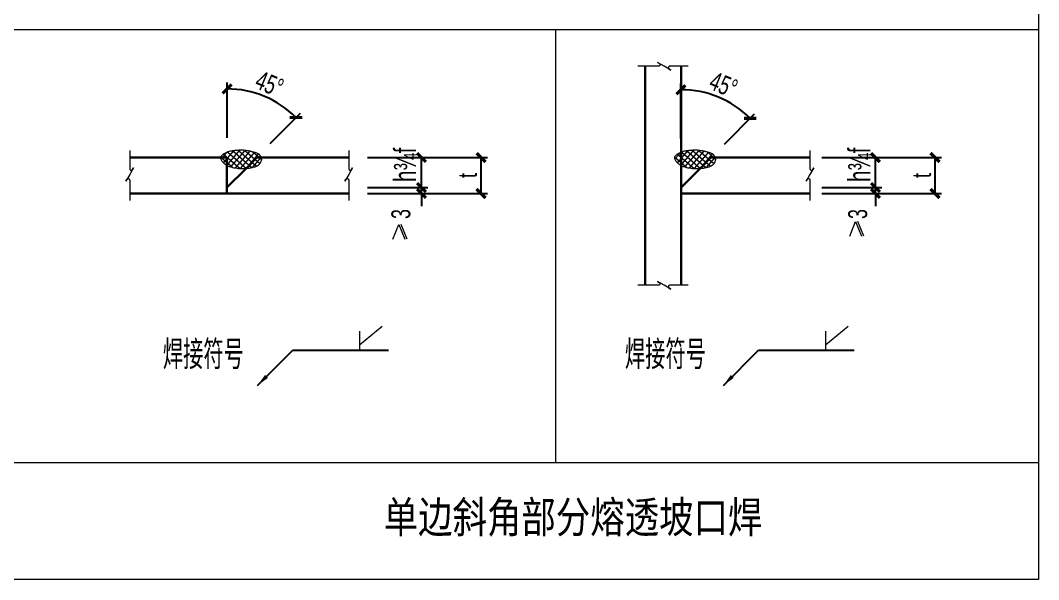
# Model space of a CAD drawing. Header units: millimetres. Extents: x -5285 to 713586, y 0 to 59400.
# Drawn here: x 211534 to 227672, y 20450 to 29312 of the extents above; entities that cross this region are included whole.
import ezdxf

# ---------------------------------------------------------------- set-up
doc = ezdxf.new("R2010")
doc.units = ezdxf.units.MM
doc.header["$LTSCALE"] = 1000
doc.header["$PDSIZE"] = 300
doc.layers.get('0').update_dxf_attribs({"lineweight": 15})
doc.layers.get('DEFPOINTS').update_dxf_attribs({"color": 252, "lineweight": 15})
for name, color, linetype, lineweight in [('Dim', 7, 'Continuous', 15), ('hatch', 5, 'Continuous', 13), ('Index', 1, 'Continuous', 15), ('MENBER', 2, 'Continuous', 30), ('TEXT', 2, 'Continuous', 15)]:
    doc.layers.add(name, color=color, linetype=linetype, lineweight=lineweight)
doc.styles.add('T&D', font='haiwenrs.shx', dxfattribs={"width": 0.7, "bigfont": 'hztxt.shx'})
doc.styles.add('TITLE', font='simhei.ttf', dxfattribs={"width": 0.8})
doc.dimstyles.new('T&D100', dxfattribs={"dimscale": 100, "dimtxt": 3, "dimasz": 2, "dimexe": 1, "dimexo": 3, "dimtad": 1, "dimdec": 0, "dimzin": 0, "dimdsep": 46, "dimtxsty": 'T&D', "dimblk": 'ARCHTICK', "dimcen": 0.09, "dimclrt": 2, "dimadec": 0, "dimazin": 0, "dimtfac": 1, "dimtdec": 0, "dimtix": 1, "dimtmove": 2, "dimatfit": 0, "dimfxl": 1, "dimtolj": 1, "dimtzin": 0, "dimarcsym": 0})

# ---------------------------------------------------------------- blocks, each defined once
blk = doc.blocks.new('_ArchTick')
at = {"color": 0, "linetype": 'ByBlock', "const_width": 0.25}
blk.add_lwpolyline([(-0.354, -0.354), (0.354, 0.354)], dxfattribs=at)
blk = doc.blocks.new('*D68')
at = {"layer": 'DEFPOINTS', "color": 0, "transparency": 16777216}
for p in [(216738, 27138), (218835, 27138), (216738, 26569)]:
    blk.add_point(p, dxfattribs=at)
at = {"layer": 'Dim', "color": 0, "lineweight": -2, "transparency": 16777216}
for p, q in [((217038, 27138), (218935, 27138)), ((218835, 26569), (218835, 27138)), ((217038, 26569), (218935, 26569))]:
    blk.add_line(p, q, dxfattribs=at)
at = {"layer": 'Dim', "color": 0, "lineweight": -2, "transparency": 16777216, "xscale": 200, "yscale": 200, "zscale": 200}
for p, rotation in [((218835, 27138), 90), ((218835, 26569), 270)]:
    blk.add_blockref('_ArchTick', p, dxfattribs=dict(at, rotation=rotation))
at = {"layer": 'Dim', "color": 2, "transparency": 16777216, "insert": (218622, 26854), "char_height": 300, "attachment_point": 5, "rotation": 90, "style": 'T&D'}
blk.add_mtext('\\A1;t', dxfattribs=at)
blk = doc.blocks.new('*D69')
at = {"layer": 'DEFPOINTS', "color": 0, "transparency": 16777216}
for p in [(216738, 27138), (217891, 27138), (216738, 26664)]:
    blk.add_point(p, dxfattribs=at)
at = {"layer": 'Dim', "color": 0, "lineweight": -2, "transparency": 16777216}
for p, q in [((217038, 27138), (217991, 27138)), ((217891, 26664), (217891, 27138)), ((217038, 26664), (217991, 26664))]:
    blk.add_line(p, q, dxfattribs=at)
at = {"layer": 'Dim', "color": 0, "lineweight": -2, "transparency": 16777216, "xscale": 200, "yscale": 200, "zscale": 200}
for p, rotation in [((217891, 27138), 90), ((217891, 26664), 270)]:
    blk.add_blockref('_ArchTick', p, dxfattribs=dict(at, rotation=rotation))
blk = doc.blocks.new('*D70')
at = {"layer": 'DEFPOINTS', "color": 0, "transparency": 16777216}
for p in [(215583, 28018), (214809, 27150), (215283, 27150), (214809, 26676), (214809, 26582)]:
    blk.add_point(p, dxfattribs=at)
at = {"layer": 'Dim', "color": 0, "lineweight": -2, "transparency": 16777216}
for p, q in [((214809, 27450), (214809, 28326)), ((215495, 27362), (215975, 27842))]:
    blk.add_line(p, q, dxfattribs=at)
blk.add_arc((214809, 26676), 1550, 45, 90, dxfattribs=at)
at = {"layer": 'Dim', "color": 0, "lineweight": -2, "transparency": 16777216, "xscale": 200, "yscale": 200, "zscale": 200}
for p, rotation in [((214809, 28226), 179.9999999999986), ((215904, 27772), 314.9999999999948)]:
    blk.add_blockref('_ArchTick', p, dxfattribs=dict(at, rotation=rotation))
at = {"layer": 'Dim', "color": 2, "transparency": 16777216, "insert": (215483, 28304), "char_height": 300, "attachment_point": 5, "rotation": 337.5, "style": 'T&D'}
blk.add_mtext('\\A1;45°', dxfattribs=at)
blk = doc.blocks.new('*D77')
at = {"layer": 'DEFPOINTS', "color": 0, "transparency": 16777216}
for p in [(216738, 26664), (217891, 26664), (216738, 26569)]:
    blk.add_point(p, dxfattribs=at)
at = {"layer": 'Dim', "color": 0, "lineweight": -2, "transparency": 16777216}
for p, q in [((217891, 26664), (217891, 26864)), ((217038, 26664), (217991, 26664)), ((217891, 26569), (217891, 26664)), ((217038, 26569), (217991, 26569)), ((217891, 26569), (217891, 26369))]:
    blk.add_line(p, q, dxfattribs=at)
at = {"layer": 'Dim', "color": 0, "lineweight": -2, "transparency": 16777216, "xscale": 200, "yscale": 200, "zscale": 200}
for p, rotation in [((217891, 26664), 270), ((217891, 26569), 90)]:
    blk.add_blockref('_ArchTick', p, dxfattribs=dict(at, rotation=rotation))
at = {"layer": 'Dim', "color": 2, "transparency": 16777216, "insert": (217566, 26244), "char_height": 300, "attachment_point": 5, "rotation": 90, "style": 'T&D'}
blk.add_mtext('\\A1;3', dxfattribs=at)
blk = doc.blocks.new('*D44')
at = {"layer": 'DEFPOINTS', "color": 0, "transparency": 16777216}
for p in [(223934, 27138), (226030, 27138), (223934, 26569)]:
    blk.add_point(p, dxfattribs=at)
at = {"layer": 'Dim', "color": 0, "lineweight": -2, "transparency": 16777216}
for p, q in [((224234, 27138), (226130, 27138)), ((226030, 26569), (226030, 27138)), ((224234, 26569), (226130, 26569))]:
    blk.add_line(p, q, dxfattribs=at)
at = {"layer": 'Dim', "color": 0, "lineweight": -2, "transparency": 16777216, "xscale": 200, "yscale": 200, "zscale": 200}
for p, rotation in [((226030, 27138), 90), ((226030, 26569), 270)]:
    blk.add_blockref('_ArchTick', p, dxfattribs=dict(at, rotation=rotation))
at = {"layer": 'Dim', "color": 2, "transparency": 16777216, "insert": (225818, 26854), "char_height": 300, "attachment_point": 5, "rotation": 90, "style": 'T&D'}
blk.add_mtext('\\A1;t', dxfattribs=at)
blk = doc.blocks.new('*D45')
at = {"layer": 'DEFPOINTS', "color": 0, "transparency": 16777216}
for p in [(223934, 27138), (225086, 27138), (223934, 26664)]:
    blk.add_point(p, dxfattribs=at)
at = {"layer": 'Dim', "color": 0, "lineweight": -2, "transparency": 16777216}
for p, q in [((224234, 27138), (225186, 27138)), ((225086, 26664), (225086, 27138)), ((224234, 26664), (225186, 26664))]:
    blk.add_line(p, q, dxfattribs=at)
at = {"layer": 'Dim', "color": 0, "lineweight": -2, "transparency": 16777216, "xscale": 200, "yscale": 200, "zscale": 200}
for p, rotation in [((225086, 27138), 90), ((225086, 26664), 270)]:
    blk.add_blockref('_ArchTick', p, dxfattribs=dict(at, rotation=rotation))
blk = doc.blocks.new('*D46')
at = {"layer": 'DEFPOINTS', "color": 0, "transparency": 16777216}
for p in [(222779, 28006), (222004, 27138), (222478, 27138), (222004, 26664), (222004, 26569)]:
    blk.add_point(p, dxfattribs=at)
at = {"layer": 'Dim', "color": 0, "lineweight": -2, "transparency": 16777216}
for p, q in [((222004, 27438), (222004, 28313)), ((222691, 27350), (223171, 27830))]:
    blk.add_line(p, q, dxfattribs=at)
blk.add_arc((222004, 26664), 1550, 45, 90, dxfattribs=at)
at = {"layer": 'Dim', "color": 0, "lineweight": -2, "transparency": 16777216, "xscale": 200, "yscale": 200, "zscale": 200}
for p, rotation in [((222004, 28213), 180.0000000000001), ((223100, 27759), 315.0000000000159)]:
    blk.add_blockref('_ArchTick', p, dxfattribs=dict(at, rotation=rotation))
at = {"layer": 'Dim', "color": 2, "transparency": 16777216, "insert": (222678, 28292), "char_height": 300, "attachment_point": 5, "rotation": 337.5, "style": 'T&D'}
blk.add_mtext('\\A1;45°', dxfattribs=at)
blk = doc.blocks.new('*D47')
at = {"layer": 'DEFPOINTS', "color": 0, "transparency": 16777216}
for p in [(223934, 26664), (225086, 26664), (223934, 26569)]:
    blk.add_point(p, dxfattribs=at)
at = {"layer": 'Dim', "color": 0, "lineweight": -2, "transparency": 16777216}
for p, q in [((225086, 26664), (225086, 26864)), ((224234, 26664), (225186, 26664)), ((225086, 26569), (225086, 26664)), ((224234, 26569), (225186, 26569)), ((225086, 26569), (225086, 26369))]:
    blk.add_line(p, q, dxfattribs=at)
at = {"layer": 'Dim', "color": 0, "lineweight": -2, "transparency": 16777216, "xscale": 200, "yscale": 200, "zscale": 200}
for p, rotation in [((225086, 26664), 270), ((225086, 26569), 90)]:
    blk.add_blockref('_ArchTick', p, dxfattribs=dict(at, rotation=rotation))
at = {"layer": 'Dim', "color": 2, "transparency": 16777216, "insert": (224806, 26244), "char_height": 300, "attachment_point": 5, "rotation": 90, "style": 'T&D'}
blk.add_mtext('\\A1;3', dxfattribs=at)

msp = doc.modelspace()

# ---------------------------------------------------------------- hatches: boundary and pattern name
at = {"layer": 'hatch'}
h = msp.add_hatch(dxfattribs=at)
h.set_pattern_fill('ANSI37', color=256, scale=527.806506, angle=4, style=0)
h.set_pattern_definition([(49, (206791.154, 15584.365), (-49.79258, 43.28403), []), (139, (206791.154, 15584.365), (-43.28403, -49.79258), [])])
edge = h.paths.add_edge_path()
edge.add_arc((215160, 26935.5), 297.5, 59.09974, 63.26897)
edge.add_arc((215070, 26756.7), 497.8, 63.26897, 66.492)
edge.add_arc((214775.5, 25541.9), 1742.5, 73.5631, 75.41769)
edge.add_arc((215137.4, 26948.6), 290, 74.64801, 79.19475)
edge.add_arc((215099.4, 26930.5), 316.8, 73.04886, 77.70762)
edge.add_arc((215036.5, 26641.8), 612.2, 77.70762, 81.0582)
edge.add_arc((214996.4, 26386.9), 870.3, 81.0582, 84.19418)
edge.add_arc((215053.1, 26944.5), 309.7, 84.19418, 89.45195)
edge.add_arc((215046.5, 26250.7), 1003.6, 89.45195, 91.2112)
edge.add_arc((215043.2, 26407.6), 846.7, 91.2112, 93.1266)
edge.add_arc((215122.9, 24946.7), 2309.7, 93.1266, 94)
edge.add_arc((215018.9, 26434.6), 818.2, 94, 95.4675)
edge.add_arc((214985.9, 26779.3), 471.9, 95.4675, 97.36176)
edge.add_arc((215203.3, 25096.5), 2168.7, 97.36176, 98.24539)
edge.add_arc((214919.4, 26958.4), 285.7, 95.44455, 99.84649)
edge.add_arc((214953.5, 26806.1), 441.6, 100.81923, 104.36009)
edge.add_arc((214892.3, 27057.1), 183.3, 105.28965, 112.49562)
edge.add_arc((214954.3, 26907.3), 345.5, 112.49562, 117.7432)
edge.add_arc((214892.6, 26895), 333.1, 107.31298, 110.16474)
edge.add_arc((215062.5, 26705.8), 577.1, 119.56267, 121.72923)
edge.add_arc((214868.4, 27028.7), 200.4, 123.0778, 128.95447)
edge.add_arc((214944, 26915.1), 336.5, 126.80127, 131.33553)
edge.add_arc((214795.9, 27087.4), 109.3, 132.70245, 140.61567)
edge.add_arc((214735.6, 27136.9), 31.4, 140.61567, 155.41707)
edge.add_arc((214721.7, 27143.2), 16.1, 155.41707, 186.36333)
edge.add_arc((214862.1, 27158.9), 157.3, 186.36333, 196.15401)
edge.add_arc((214904.8, 27212.9), 217.1, 206.78744, 213.4211)
edge.add_arc((214826.4, 27134.7), 110.8, 201.90192, 211.19229)
edge.add_arc((214851.4, 27178.5), 156.8, 220.19168, 229.86403)
edge.add_arc((214862.3, 27153.6), 146.9, 220.29173, 230.2882)
edge.add_arc((215026.5, 27351.2), 403.8, 230.2882, 233.57065)
edge.add_arc((214973.3, 27279.1), 314.2, 233.57065, 237.29211)
edge.add_arc((214994.7, 27431.4), 458.4, 245.34754, 248.9376)
edge.add_arc((214863.8, 27064.5), 69.7, 240.92522, 250.1388)
edge.add_arc((214895.5, 27152.1), 162.8, 250.1388, 255.21679)
edge.add_arc((215150, 27740), 802, 248.33604, 250.62357)
edge.add_arc((215224.4, 28510.9), 1564.9, 257.43399, 258.59682)
edge.add_arc((215129.3, 28754.5), 1790.5, 263.12594, 264.21304)
edge.add_arc((215048.2, 27522.7), 558.5, 259.74414, 264.10933)
edge.add_arc((215068.8, 27722.5), 759.4, 264.10933, 267.85264)
edge.add_arc((215059.2, 27467.6), 504.3, 267.85264, 273.06217)
edge.add_arc((215063.4, 27389.2), 425.8, 273.06217, 278.73213)
edge.add_arc((215052.4, 27749.6), 784.9, 275.5328, 278.08114)
edge.add_arc((214837.7, 28627.1), 1686.2, 281.11256, 282.85116)
edge.add_arc((215191.1, 27133.5), 152, 278.22164, 283.23894)
edge.add_arc((215024.7, 27744.6), 785.2, 284.84129, 287.04862)
edge.add_arc((215224, 27106), 116.3, 285.41535, 295.77617)
edge.add_arc((215170.5, 27243.5), 263.6, 293.2496, 300.12538)
edge.add_arc((215242.3, 27107.1), 109.8, 303.49239, 318.34175)
edge.add_arc((215265.5, 27086.4), 78.7, 318.34175, 335.90032)
edge.add_arc((215131.2, 27179.6), 241.2, 328.70559, 338.85103)
edge.add_arc((215329.4, 27106.6), 30.3, 332.28588, 360.94947)
edge.add_arc((215183.2, 27079.2), 178.6, 8.98621, 16.38695)
edge.add_arc((215238.7, 27095.5), 120.8, 16.38695, 25.38878)
edge.add_arc((215216.5, 27085), 145.4, 25.38878, 38.79892)
edge.add_arc((215280.1, 27136.1), 63.8, 38.79892, 59.09974)
h = msp.add_hatch(dxfattribs=at)
h.set_pattern_fill('ANSI37', color=256, scale=527.806506, angle=4, style=0)
h.set_pattern_definition([(49, (213986.666, 15584.365), (-49.79258, 43.28403), []), (139, (213986.666, 15584.365), (-43.28403, -49.79258), [])])
edge = h.paths.add_edge_path()
edge.add_arc((222355.6, 26935.5), 297.5, 59.09974, 63.26897)
edge.add_arc((222265.5, 26756.7), 497.8, 63.26897, 66.492)
edge.add_arc((221971, 25541.9), 1742.5, 73.5631, 75.41769)
edge.add_arc((222332.9, 26948.6), 290, 74.64801, 79.19475)
edge.add_arc((222294.9, 26930.5), 316.8, 73.04886, 77.70762)
edge.add_arc((222232, 26641.8), 612.2, 77.70762, 81.0582)
edge.add_arc((222191.9, 26386.9), 870.3, 81.0582, 84.19418)
edge.add_arc((222248.6, 26944.5), 309.7, 84.19418, 89.45195)
edge.add_arc((222242, 26250.7), 1003.6, 89.45195, 91.2112)
edge.add_arc((222238.7, 26407.6), 846.7, 91.2112, 93.1266)
edge.add_arc((222318.5, 24946.7), 2309.7, 93.1266, 94)
edge.add_arc((222214.4, 26434.6), 818.2, 94, 95.4675)
edge.add_arc((222181.4, 26779.3), 471.9, 95.4675, 97.36176)
edge.add_arc((222398.8, 25096.5), 2168.7, 97.36176, 98.24539)
edge.add_arc((222114.9, 26958.4), 285.7, 95.44455, 99.84649)
edge.add_arc((222149, 26806.1), 441.6, 100.81923, 104.36009)
edge.add_arc((222087.8, 27057.1), 183.3, 105.28965, 112.49562)
edge.add_arc((222149.8, 26907.3), 345.5, 112.49562, 117.7432)
edge.add_arc((222088.1, 26895), 333.1, 107.31298, 110.16474)
edge.add_arc((222258, 26705.8), 577.1, 119.56267, 121.72923)
edge.add_arc((222063.9, 27028.7), 200.4, 123.0778, 128.95447)
edge.add_arc((222139.5, 26915.1), 336.5, 126.80127, 131.33553)
edge.add_arc((221991.4, 27087.4), 109.3, 132.70245, 140.61567)
edge.add_arc((221931.1, 27136.9), 31.4, 140.61567, 155.41707)
edge.add_arc((221917.2, 27143.2), 16.1, 155.41707, 186.36333)
edge.add_arc((222057.6, 27158.9), 157.3, 186.36333, 196.15401)
edge.add_arc((222100.3, 27212.9), 217.1, 206.78744, 213.4211)
edge.add_arc((222021.9, 27134.7), 110.8, 201.90192, 211.19229)
edge.add_arc((222046.9, 27178.5), 156.8, 220.19168, 229.86403)
edge.add_arc((222057.9, 27153.6), 146.9, 220.29173, 230.2882)
edge.add_arc((222222, 27351.2), 403.8, 230.2882, 233.57065)
edge.add_arc((222168.8, 27279.1), 314.2, 233.57065, 237.29211)
edge.add_arc((222190.2, 27431.4), 458.4, 245.34754, 248.9376)
edge.add_arc((222059.4, 27064.5), 69.7, 240.92522, 250.1388)
edge.add_arc((222091, 27152.1), 162.8, 250.1388, 255.21679)
edge.add_arc((222345.5, 27740), 802, 248.33604, 250.62357)
edge.add_arc((222419.9, 28510.9), 1564.9, 257.43399, 258.59682)
edge.add_arc((222324.8, 28754.5), 1790.5, 263.12594, 264.21304)
edge.add_arc((222243.7, 27522.7), 558.5, 259.74414, 264.10933)
edge.add_arc((222264.3, 27722.5), 759.4, 264.10933, 267.85264)
edge.add_arc((222254.8, 27467.6), 504.3, 267.85264, 273.06217)
edge.add_arc((222259, 27389.2), 425.8, 273.06217, 278.73213)
edge.add_arc((222247.9, 27749.6), 784.9, 275.5328, 278.08114)
edge.add_arc((222033.3, 28627.1), 1686.2, 281.11256, 282.85116)
edge.add_arc((222386.6, 27133.5), 152, 278.22164, 283.23894)
edge.add_arc((222220.3, 27744.6), 785.2, 284.84129, 287.04862)
edge.add_arc((222419.5, 27106), 116.3, 285.41535, 295.77617)
edge.add_arc((222366, 27243.5), 263.6, 293.2496, 300.12538)
edge.add_arc((222437.8, 27107.1), 109.8, 303.49239, 318.34175)
edge.add_arc((222461, 27086.4), 78.7, 318.34175, 335.90032)
edge.add_arc((222326.7, 27179.6), 241.2, 328.70559, 338.85103)
edge.add_arc((222524.9, 27106.6), 30.3, 332.28588, 360.94947)
edge.add_arc((222378.7, 27079.2), 178.6, 8.98621, 16.38695)
edge.add_arc((222434.2, 27095.5), 120.8, 16.38695, 25.38878)
edge.add_arc((222412, 27085), 145.4, 25.38878, 38.79892)
edge.add_arc((222475.6, 27136.1), 63.8, 38.79892, 59.09974)

# ---------------------------------------------------------------- linework, layer by layer
for points in [[(215312.8, 27190.9, 0.0181937), (215293.9, 27201.3, 0.0140641), (215268.5, 27213.2, 0.0080923), (215214.2, 27228.3, 0.0198415), (215191.8, 27233.5, 0.0203305), (215166.9, 27240, 0.0146207), (215131.7, 27246.6, 0.0136841), (215084.4, 27252.7, 0.0229454), (215056.1, 27254.2, 0.0076763), (215025.3, 27254.1, 0.0083577), (214997, 27253, 0.0038109), (214961.8, 27250.8, 0.0064033), (214940.9, 27249.1, 0.0082655), (214925.4, 27247.3, 0.0038556), (214892.3, 27242.8, 0.0192094), (214870.6, 27239.9, 0.0154511), (214843.9, 27233.9, 0.0314523), (214822.1, 27226.5, 0.0229009), (214793.5, 27213, 0.0124438), (214777.8, 27207.7, 0.0094537), (214759, 27196.6, 0.0256474), (214742.4, 27184.5, 0.019787), (214721.7, 27167.7, 0.0345417), (214711.4, 27156.8, 0.0646732), (214707.1, 27149.9, 0.1358552), (214705.7, 27141.4, 0.0427459), (214711, 27115.1, 0.0289529), (214723.6, 27093.4, 0.0405591), (214731.6, 27077.3, 0.0422287), (214750.3, 27058.6, 0.0436455), (214768.5, 27040.6, 0.0143234), (214786.7, 27026.3, 0.0162394), (214803.5, 27014.8, 0.0156659), (214830, 27003.6, 0.0402235), (214840.2, 26999, 0.0221605), (214853.9, 26994.7, 0.0099815), (214883.9, 26983.5, 0.0050738), (214915, 26976.9, 0.0047434), (214948.7, 26973.1, 0.019049), (214990.9, 26967.1, 0.0163347), (215040.3, 26963.7, 0.0227348), (215086.2, 26964, 0.024745), (215128.1, 26968.4, 0.0111197), (215162.7, 26972.5, 0.0075862), (215212.8, 26983.1, 0.0218956), (215225.9, 26985.6, 0.0096316), (215254.9, 26993.9, 0.0452384), (215274.6, 27001.3, 0.0300102), (215302.9, 27015.5, 0.0648834), (215324.3, 27034.1, 0.0767639), (215337.4, 27054.3, 0.0442968), (215356.2, 27092.5, 0.1257247), (215359.7, 27107.1, 0.0323031), (215354.6, 27129.6, 0.0392981), (215347.8, 27147.3, 0.0585796), (215329.8, 27176.1, 0.0888115)], [(222508.4, 27190.9, 0.0181937), (222489.4, 27201.3, 0.0140641), (222464, 27213.2, 0.0080923), (222409.7, 27228.3, 0.0198415), (222387.3, 27233.5, 0.0203305), (222362.4, 27240, 0.0146207), (222327.2, 27246.6, 0.0136841), (222280, 27252.7, 0.0229454), (222251.6, 27254.2, 0.0076763), (222220.8, 27254.1, 0.0083577), (222192.5, 27253, 0.0038109), (222157.3, 27250.8, 0.0064033), (222136.5, 27249.1, 0.0082655), (222121, 27247.3, 0.0038556), (222087.8, 27242.8, 0.0192094), (222066.1, 27239.9, 0.0154511), (222039.4, 27233.9, 0.0314523), (222017.6, 27226.5, 0.0229009), (221989, 27213, 0.0124438), (221973.3, 27207.7, 0.0094537), (221954.5, 27196.6, 0.0256474), (221937.9, 27184.5, 0.019787), (221917.2, 27167.7, 0.0345417), (221906.9, 27156.8, 0.0646732), (221902.6, 27149.9, 0.1358552), (221901.2, 27141.4, 0.0427459), (221906.5, 27115.1, 0.0289529), (221919.1, 27093.4, 0.0405591), (221927.1, 27077.3, 0.0422287), (221945.8, 27058.6, 0.0436455), (221964, 27040.6, 0.0143234), (221982.2, 27026.3, 0.0162394), (221999, 27014.8, 0.0156659), (222025.5, 27003.6, 0.0402235), (222035.7, 26999, 0.0221605), (222049.4, 26994.7, 0.0099815), (222079.4, 26983.5, 0.0050738), (222110.5, 26976.9, 0.0047434), (222144.3, 26973.1, 0.019049), (222186.4, 26967.1, 0.0163347), (222235.9, 26963.7, 0.0227348), (222281.7, 26964, 0.024745), (222323.6, 26968.4, 0.0111197), (222358.2, 26972.5, 0.0075862), (222408.3, 26983.1, 0.0218956), (222421.4, 26985.6, 0.0096316), (222450.5, 26993.9, 0.0452384), (222470.1, 27001.3, 0.0300102), (222498.4, 27015.5, 0.0648834), (222519.8, 27034.1, 0.0767639), (222532.9, 27054.3, 0.0442968), (222551.7, 27092.5, 0.1257247), (222555.2, 27107.1, 0.0323031), (222550.1, 27129.6, 0.0392981), (222543.4, 27147.3, 0.0585796), (222525.3, 27176.1, 0.0888115)]]:
    msp.add_lwpolyline(points, format="xyb", close=True, dxfattribs=at)
at = {"layer": 'Index'}
for p, q in [((227671.6, 29162.2), (193645, 29162.2)), ((220016.3, 29162.2), (220016.3, 22300.9)), ((220016.3, 29162.2), (220016.3, 28572.8)), ((227672, 22300.9), (193645, 22300.9))]:
    msp.add_line(p, q, dxfattribs=at)
msp.add_lwpolyline([(193645, 52249), (227671.7, 52249), (227671.7, 20450.3), (193645, 20450.3)], close=True, dxfattribs=at)
for points in [[(222117.2, 28586.2), (221827.7, 28586.2), (221826, 28586.1), (221825, 28586), (221822.5, 28585.6), (221820.5, 28585), (221818.2, 28584.2), (221816.9, 28583.6), (221815.4, 28582.8), (221814.1, 28581.9), (221812.9, 28581.1), (221811.6, 28580.1), (221810.3, 28578.7), (221809.1, 28577.5), (221808.2, 28576.2), (221807.6, 28575.5), (221806.4, 28573.5), (221805.9, 28572.4), (221805.1, 28570.7), (221804.9, 28569.8), (221804.3, 28568.3), (221803.9, 28566.6), (221803.7, 28565.5), (221803.6, 28564.3), (221803.5, 28562.4), (221803.6, 28559.5), (221804, 28556.8), (221804.6, 28554.8), (221805.6, 28552.1), (221806.9, 28549.4), (221808.4, 28547.4), (221809.9, 28545.4), (221811.3, 28544.1), (221812.9, 28542.7), (221815.2, 28541.2), (221842.2, 28525.6), (221737.3, 28586.2), (221632.2, 28646.7), (221658.9, 28631.4), (221660.7, 28630.3), (221662.1, 28629.2), (221663.7, 28627.8), (221664.7, 28626.8), (221665.7, 28625.7), (221666.5, 28624.5), (221667.7, 28622.6), (221668.6, 28621), (221669.1, 28619.7), (221669.5, 28618.8), (221670.3, 28616.5), (221670.5, 28615.4), (221670.8, 28613.7), (221671, 28612.4), (221671, 28611.4), (221671, 28609), (221670.7, 28606.2), (221669.7, 28602.7), (221669.2, 28601.1), (221668.7, 28600), (221667.9, 28598.5), (221666.9, 28596.9), (221665, 28594.5), (221663.9, 28593.3), (221663.1, 28592.5), (221661.9, 28591.5), (221660.4, 28590.3), (221659, 28589.5), (221657.6, 28588.7), (221656.1, 28588), (221654.1, 28587.3), (221652.6, 28586.9), (221651.8, 28586.7), (221650, 28586.3), (221648.3, 28586.2), (221646.9, 28586.2), (221646.8, 28586.2), (221322.3, 28586.2)], [(213266.3, 27251.2), (213266.3, 26961.7), (213266.3, 26960), (213266.4, 26959), (213266.8, 26956.5), (213267.4, 26954.5), (213268.3, 26952.2), (213268.9, 26950.9), (213269.7, 26949.4), (213270.5, 26948.1), (213271.3, 26946.9), (213272.4, 26945.7), (213273.7, 26944.3), (213275, 26943.1), (213276.2, 26942.2), (213277, 26941.6), (213279, 26940.4), (213280, 26939.9), (213281.7, 26939.1), (213282.6, 26938.9), (213284.1, 26938.3), (213285.8, 26937.9), (213287, 26937.7), (213288.1, 26937.6), (213290, 26937.5), (213293, 26937.6), (213295.6, 26938), (213297.7, 26938.6), (213300.4, 26939.6), (213303, 26941), (213305.1, 26942.4), (213307, 26943.9), (213308.4, 26945.3), (213309.7, 26946.9), (213311.2, 26949.2), (213326.8, 26976.2), (213266.3, 26871.3), (213205.7, 26766.3), (213221, 26792.9), (213222.2, 26794.7), (213223.2, 26796.1), (213224.6, 26797.7), (213225.6, 26798.7), (213226.8, 26799.7), (213227.9, 26800.5), (213229.8, 26801.8), (213231.4, 26802.6), (213232.7, 26803.1), (213233.6, 26803.5), (213235.9, 26804.3), (213237, 26804.5), (213238.7, 26804.8), (213240, 26805), (213241, 26805), (213243.4, 26805), (213246.3, 26804.7), (213249.7, 26803.8), (213251.3, 26803.2), (213252.4, 26802.7), (213253.9, 26801.9), (213255.6, 26800.9), (213257.9, 26799.1), (213259.1, 26797.9), (213259.9, 26797.1), (213261, 26795.9), (213262.1, 26794.4), (213263, 26793), (213263.7, 26791.6), (213264.4, 26790.1), (213265.1, 26788.1), (213265.6, 26786.6), (213265.7, 26785.8), (213266.1, 26784), (213266.3, 26782.4), (213266.3, 26780.9), (213266.3, 26780.8), (213266.3, 26456.3)], [(216738.1, 27251.2), (216738.1, 26961.7), (216738.2, 26960), (216738.3, 26959), (216738.6, 26956.5), (216739.2, 26954.5), (216740.1, 26952.2), (216740.7, 26950.9), (216741.5, 26949.4), (216742.4, 26948.1), (216743.1, 26946.9), (216744.2, 26945.7), (216745.6, 26944.3), (216746.8, 26943.1), (216748, 26942.2), (216748.8, 26941.6), (216750.8, 26940.4), (216751.8, 26939.9), (216753.6, 26939.1), (216754.5, 26938.9), (216755.9, 26938.3), (216757.7, 26937.9), (216758.8, 26937.7), (216759.9, 26937.6), (216761.9, 26937.5), (216764.8, 26937.6), (216767.4, 26938), (216769.5, 26938.6), (216772.2, 26939.6), (216774.8, 26941), (216776.9, 26942.4), (216778.8, 26943.9), (216780.2, 26945.3), (216781.5, 26946.9), (216783.1, 26949.2), (216798.7, 26976.2), (216738.1, 26871.3), (216677.5, 26766.3), (216692.9, 26792.9), (216694, 26794.7), (216695, 26796.1), (216696.4, 26797.7), (216697.5, 26798.7), (216698.6, 26799.7), (216699.7, 26800.5), (216701.6, 26801.8), (216703.2, 26802.6), (216704.5, 26803.1), (216705.5, 26803.5), (216707.7, 26804.3), (216708.9, 26804.5), (216710.5, 26804.8), (216711.8, 26805), (216712.9, 26805), (216715.2, 26805), (216718.1, 26804.7), (216721.6, 26803.8), (216723.1, 26803.2), (216724.3, 26802.7), (216725.7, 26801.9), (216727.4, 26800.9), (216729.7, 26799.1), (216731, 26797.9), (216731.8, 26797.1), (216732.8, 26795.9), (216733.9, 26794.4), (216734.8, 26793), (216735.6, 26791.6), (216736.3, 26790.1), (216737, 26788.1), (216737.4, 26786.6), (216737.6, 26785.8), (216737.9, 26784), (216738.1, 26782.4), (216738.1, 26780.9), (216738.1, 26780.8), (216738.1, 26456.3)], [(224048, 27251.2), (224048, 26961.7), (224048.1, 26960), (224048.1, 26959), (224048.5, 26956.5), (224049.1, 26954.5), (224050, 26952.2), (224050.6, 26950.9), (224051.4, 26949.4), (224052.2, 26948.1), (224053, 26946.9), (224054.1, 26945.7), (224055.5, 26944.3), (224056.7, 26943.1), (224057.9, 26942.2), (224058.7, 26941.6), (224060.7, 26940.4), (224061.7, 26939.9), (224063.5, 26939.1), (224064.3, 26938.9), (224065.8, 26938.3), (224067.5, 26937.9), (224068.7, 26937.7), (224069.8, 26937.6), (224071.7, 26937.5), (224074.7, 26937.6), (224077.3, 26938), (224079.4, 26938.6), (224082.1, 26939.6), (224084.7, 26941), (224086.8, 26942.4), (224088.7, 26943.9), (224090.1, 26945.3), (224091.4, 26946.9), (224092.9, 26949.2), (224108.5, 26976.2), (224048, 26871.3), (223987.4, 26766.3), (224002.7, 26792.9), (224003.9, 26794.7), (224004.9, 26796.1), (224006.3, 26797.7), (224007.3, 26798.7), (224008.5, 26799.7), (224009.6, 26800.5), (224011.5, 26801.8), (224013.1, 26802.6), (224014.4, 26803.1), (224015.3, 26803.5), (224017.6, 26804.3), (224018.7, 26804.5), (224020.4, 26804.8), (224021.7, 26805), (224022.7, 26805), (224025.1, 26805), (224028, 26804.7), (224031.4, 26803.8), (224033, 26803.2), (224034.1, 26802.7), (224035.6, 26801.9), (224037.3, 26800.9), (224039.6, 26799.1), (224040.8, 26797.9), (224041.6, 26797.1), (224042.7, 26795.9), (224043.8, 26794.4), (224044.7, 26793), (224045.4, 26791.6), (224046.1, 26790.1), (224046.8, 26788.1), (224047.3, 26786.6), (224047.4, 26785.8), (224047.8, 26784), (224048, 26782.4), (224048, 26780.9), (224048, 26780.8), (224048, 26456.3)], [(222117.2, 25114.3), (221827.7, 25114.3), (221826, 25114.2), (221825, 25114.1), (221822.5, 25113.8), (221820.5, 25113.2), (221818.2, 25112.3), (221816.9, 25111.7), (221815.4, 25110.9), (221814.1, 25110.1), (221812.9, 25109.3), (221811.6, 25108.2), (221810.3, 25106.8), (221809.1, 25105.6), (221808.2, 25104.4), (221807.6, 25103.6), (221806.4, 25101.6), (221805.9, 25100.6), (221805.1, 25098.8), (221804.9, 25098), (221804.3, 25096.5), (221803.9, 25094.7), (221803.7, 25093.6), (221803.6, 25092.5), (221803.5, 25090.6), (221803.6, 25087.6), (221804, 25085), (221804.6, 25082.9), (221805.6, 25080.2), (221806.9, 25077.6), (221808.4, 25075.5), (221809.9, 25073.6), (221811.3, 25072.2), (221812.9, 25070.9), (221815.2, 25069.3), (221842.2, 25053.8), (221737.3, 25114.3), (221632.2, 25174.9), (221658.9, 25159.6), (221660.7, 25158.4), (221662.1, 25157.4), (221663.7, 25156), (221664.7, 25155), (221665.7, 25153.8), (221666.5, 25152.7), (221667.7, 25150.8), (221668.6, 25149.2), (221669.1, 25147.9), (221669.5, 25146.9), (221670.3, 25144.7), (221670.5, 25143.6), (221670.8, 25141.9), (221671, 25140.6), (221671, 25139.6), (221671, 25137.2), (221670.7, 25134.3), (221669.7, 25130.9), (221669.2, 25129.3), (221668.7, 25128.2), (221667.9, 25126.7), (221666.9, 25125), (221665, 25122.7), (221663.9, 25121.5), (221663.1, 25120.7), (221661.9, 25119.6), (221660.4, 25118.5), (221659, 25117.6), (221657.6, 25116.8), (221656.1, 25116.1), (221654.1, 25115.5), (221652.6, 25115), (221651.8, 25114.8), (221650, 25114.5), (221648.3, 25114.3), (221646.9, 25114.3), (221646.8, 25114.3), (221322.3, 25114.3)]]:
    msp.add_lwpolyline(points, dxfattribs=at)
at = {"layer": 'MENBER'}
for p, q in [((221435.4, 28586.2), (221435.4, 25114.3)), ((222004.1, 27220.5), (222004.1, 28586.2)), ((214706.1, 27138.1), (213266.3, 27138.1)), ((214808.6, 27138.1), (214706.1, 27138.1)), ((214808.6, 27012.5), (214808.6, 27138.1)), ((215111, 26966.1), (215283, 27138.1)), ((215351.8, 27138.1), (215283, 27138.1)), ((215351.8, 27138.1), (216738.1, 27138.1)), ((222004.1, 27012.5), (222004.1, 27220.5)), ((222306.5, 26966.1), (222478.5, 27138.1)), ((222547.3, 27138.1), (222478.5, 27138.1)), ((222547.3, 27138.1), (224048, 27138.1)), ((214808.6, 26569.4), (214808.6, 27012.5)), ((214808.6, 26663.7), (215111, 26966.1)), ((222004.1, 25114.3), (222004.1, 27012.5)), ((222004.1, 26663.7), (222306.5, 26966.1)), ((213266.3, 26569.4), (216738.1, 26569.4)), ((222004.1, 26569.4), (224048, 26569.4))]:
    msp.add_line(p, q, dxfattribs=at)
at = {"layer": 'TEXT'}
for p, q in [((217663.6, 25845.7), (217567.9, 26079.4)), ((224902.2, 25890.6), (224804.4, 26124.3)), ((216911.2, 24168.2), (217270.5, 24466.8)), ((216911.2, 24386.3), (216911.2, 24087.7)), ((224293.5, 24168.2), (224652.8, 24466.8)), ((224293.5, 24386.3), (224293.5, 24087.7))]:
    msp.add_line(p, q, dxfattribs=at)
for points in [[(217439, 25845.7), (217533, 26079.2), (217627, 25845.7)], [(224677.6, 25890.6), (224771.6, 26124.1), (224865.6, 25890.6)]]:
    msp.add_lwpolyline(points, dxfattribs=at)

# ---------------------------------------------------------------- texts
at = {"layer": 'TEXT', "style": 'T&D', "width": 0.7}
for p in [(217804.4, 26750.6), (225003.5, 26750.6)]:
    msp.add_text('h%%190f', height=350, rotation=90, dxfattribs=at).set_placement(p)
at = {"layer": 'TEXT'}
for s, height, style, width, p in [('焊接符号', 458.17, 'T&D', 0.7, (213792.9, 23785.3)), ('焊接符号', 458.17, 'T&D', 0.7, (221115.9, 23785.3)), ('单边斜角部分熔透坡口焊', 500, 'TITLE', 0.8, (217292.3, 21190.2))]:
    msp.add_text(s, height=height, dxfattribs=dict(at, style=style, width=width)).set_placement(p)

# ---------------------------------------------------------------- dimensions: what is measured, and where the dimension line sits
at = {"layer": 'Dim'}
for base, line1, line2, picture, middle in [((215583.4, 28017.9), ((214808.6, 26675.9), (215283, 27150.3)), ((214808.6, 26581.7), (214808.6, 27150.3)), '*D70', (215482.9, 28303.9)), ((222778.9, 28005.7), ((222004.1, 26663.7), (222478.5, 27138.1)), ((222004.1, 26569.4), (222004.1, 27138.1)), '*D46', (222678.4, 28291.7))]:
    dim = msp.add_angular_dim_2l(base=base, line1=line1, line2=line2, dimstyle='T&D100', dxfattribs=at)
    dim.commit()
    dim.dimension.update_dxf_attribs({"geometry": picture, "text_midpoint": middle})
for base, p1, p2, text, picture, middle in [((218834.9, 27138.1), (216738.1, 26569.4), (216738.1, 27138.1), 't', '*D68', (218622.4, 26853.8)), ((217890.8, 27138.1), (216738.1, 26663.7), (216738.1, 27138.1), ' ', '*D69', (217890.8, 26900.9)), ((226030.4, 27138.1), (223933.6, 26569.4), (223933.6, 27138.1), 't', '*D44', (225817.9, 26853.8)), ((225086.4, 27138.1), (223933.6, 26663.7), (223933.6, 27138.1), ' ', '*D45', (225086.4, 26900.9))]:
    dim = msp.add_linear_dim(base=base, p1=p1, p2=p2, angle=90, text=text, dimstyle='T&D100', dxfattribs=at)
    dim.commit()
    dim.dimension.update_dxf_attribs({"geometry": picture, "text_midpoint": middle})
for base, p1, p2, picture, middle in [((217890.8, 26663.7), (216738.1, 26569.4), (216738.1, 26663.7), '*D77', (217566.3, 26244.1)), ((225086.4, 26663.7), (223933.6, 26569.4), (223933.6, 26663.7), '*D47', (224806.5, 26244.1))]:
    dim = msp.add_linear_dim(base=base, p1=p1, p2=p2, angle=90, text='3', dimstyle='T&D100', dxfattribs=at)
    dim.commit()
    dim.dimension.update_dxf_attribs({"geometry": picture, "text_midpoint": middle, "dimtype": 160})

# ---------------------------------------------------------------- leaders
for points in [[(215293.3, 23528.4), (215852.6, 24087.7), (217366.3, 24087.7)], [(222675.6, 23528.4), (223234.9, 24087.7), (224748.6, 24087.7)]]:
    msp.add_leader(points, dimstyle='T&D100', dxfattribs=at)

doc.saveas('drawing.dxf')
